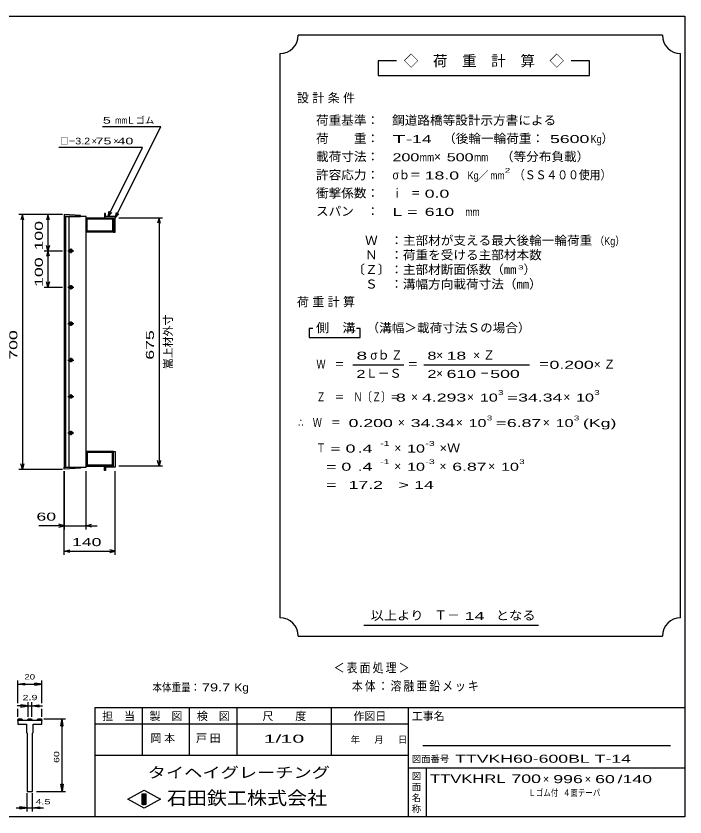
# Model space of a CAD drawing. Units: millimetres, scale not verified. Extents: x -1820 to 1731, y -1282 to 1054.
# Drawn here: x -106 to 1731, y -1146 to 1054 of the extents above; entities that cross this region are included whole.
import ezdxf
from ezdxf.enums import TextEntityAlignment as Align

# ---------------------------------------------------------------- set-up
doc = ezdxf.new("R2010")
doc.units = ezdxf.units.MM
doc.header["$LTSCALE"] = 10
for name, color, linetype, lineweight in [('0_2', 150, 'Continuous', 25), ('16', 3, 'Continuous', 25), ('22', 2, 'Continuous', 25), ('32', 4, 'Continuous', 25)]:
    doc.layers.add(name, color=color, linetype=linetype, lineweight=lineweight)
doc.styles.add('ベクトル', font='')
doc.styles.get('ベクトル').set_extended_font_data('ベクトル')

msp = doc.modelspace()

# ---------------------------------------------------------------- linework, layer by layer
at = {"layer": '0_2'}
for p, q in [((-1729, 1053.5), (1731, 1053.5)), ((1731, 1053.5), (1731, -1146.5)), ((1731, -846.5), (111, -846.5)), ((111, -846.5), (111, -1146.5)), ((241, -846.5), (241, -976.5)), ((371, -976.5), (371, -846.5)), ((501, -846.5), (501, -976.5)), ((761, -976.5), (761, -846.5)), ((971, -846.5), (971, -1146.5)), ((971, -891.5), (111, -891.5)), ((1691, -951.5), (1011, -951.5)), ((111, -976.5), (971, -976.5)), ((971, -1011.5), (1731, -1011.5)), ((1021, -1146.5), (1021, -1011.5)), ((201, -1097.5), (246, -1072.5)), ((246, -1072.5), (291, -1097.5)), ((246, -1122.5), (201, -1097.5)), ((241, -1082.5), (251, -1082.5)), ((241, -1112.5), (241, -1082.5)), ((241, -1082.5), (243, -1082.5)), ((243, -1082.5), (243, -1112.5)), ((245, -1112.5), (245, -1082.5)), ((245, -1082.5), (247, -1082.5)), ((291, -1097.5), (246, -1122.5)), ((247, -1082.5), (247, -1112.5)), ((249, -1112.5), (249, -1082.5)), ((249, -1082.5), (251, -1082.5)), ((251, -1082.5), (251, -1112.5)), ((251, -1082.5), (251, -1112.5)), ((251, -1112.5), (241, -1112.5)), ((243, -1112.5), (245, -1112.5)), ((247, -1112.5), (249, -1112.5)), ((1731, -1146.5), (-1729, -1146.5))]:
    msp.add_line(p, q, dxfattribs=at)
at = {"layer": '16'}
for p, q in [((71, 505.5), (27, 508.5)), ((27, 508.5), (27, 502.5)), ((140, 511.5), (137, 511.5)), ((137, 511.5), (137, 499.5)), ((140, 502.5), (140, 511.5)), ((27, 502.5), (71, 502.5)), ((27, 502.5), (27, -185.5)), ((87, 502.5), (27, 502.5)), ((28.5, 502.5), (28.5, -185.5)), ((31.5, -185.5), (31.5, 502.5)), ((39, 502.5), (39, -185.5)), ((71, 502.5), (71, 505.5)), ((87, -185.5), (87, 502.5)), ((87, 499.5), (162, 499.5)), ((87, 459.5), (87, 499.5)), ((90, 496.5), (159, 496.5)), ((90, 462.5), (90, 496.5)), ((137, 499.5), (162, 499.5)), ((167, 502.5), (140, 502.5)), ((159, 496.5), (159, 462.5)), ((162, 499.5), (162, 459.5)), ((162, 499.5), (162, 459.5)), ((167, 459.5), (167, 502.5)), ((159, 462.5), (90, 462.5)), ((162, 459.5), (87, 459.5)), ((162, 459.5), (167, 459.5)), ((37, 408.5), (53, 408.5)), ((47, 411.5), (43, 411.5)), ((43, 405.5), (47, 405.5)), ((45, 414.5), (45, 402.5)), ((37, 308.5), (53, 308.5)), ((47, 311.5), (43, 311.5)), ((45, 314.5), (45, 302.5)), ((43, 305.5), (47, 305.5)), ((37, 208.5), (53, 208.5)), ((47, 211.5), (43, 211.5)), ((43, 205.5), (47, 205.5)), ((45, 214.5), (45, 202.5)), ((47, 111.5), (43, 111.5)), ((45, 114.5), (45, 102.5)), ((37, 108.5), (53, 108.5)), ((43, 105.5), (47, 105.5)), ((37, 8.5), (53, 8.5)), ((47, 11.5), (43, 11.5)), ((43, 5.5), (47, 5.5)), ((45, 14.5), (45, 2.5)), ((45, -85.5), (45, -97.5)), ((37, -91.5), (53, -91.5)), ((47, -88.5), (43, -88.5)), ((43, -94.5), (47, -94.5)), ((162, -142.5), (87, -142.5)), ((87, -142.5), (87, -182.5)), ((159, -145.5), (90, -145.5)), ((90, -145.5), (90, -179.5)), ((159, -179.5), (159, -145.5)), ((162, -182.5), (162, -142.5)), ((162, -142.5), (167, -142.5)), ((162, -182.5), (162, -142.5)), ((167, -142.5), (167, -185.5)), ((27, -185.5), (71, -185.5)), ((27, -191.5), (27, -185.5)), ((27, -185.5), (87, -185.5)), ((71, -188.5), (27, -191.5)), ((71, -185.5), (71, -188.5)), ((87, -182.5), (162, -182.5)), ((90, -179.5), (159, -179.5)), ((137, -194.5), (137, -182.5)), ((137, -182.5), (162, -182.5)), ((140, -194.5), (137, -194.5)), ((167, -185.5), (140, -185.5)), ((140, -185.5), (140, -194.5))]:
    msp.add_line(p, q, dxfattribs=at)
for centre, radius, start, end in [((43, 408.5), 3, 90, 270), ((45, 408.5), 4, 46.6, 133.4), ((45, 408.5), 4, 226.6, 313.4), ((47, 408.5), 3, 270, 90), ((43, 308.5), 3, 90, 270), ((45, 308.5), 4, 46.6, 133.4), ((47, 308.5), 3, 270, 90), ((45, 308.5), 4, 226.6, 313.4), ((43, 208.5), 3, 90, 270), ((45, 208.5), 4, 46.6, 133.4), ((45, 208.5), 4, 226.6, 313.4), ((47, 208.5), 3, 270, 90), ((43, 108.5), 3, 90, 270), ((45, 108.5), 4, 46.6, 133.4), ((47, 108.5), 3, 270, 90), ((45, 108.5), 4, 226.6, 313.4), ((43, 8.5), 3, 90, 270), ((45, 8.5), 4, 46.6, 133.4), ((45, 8.5), 4, 226.6, 313.4), ((47, 8.5), 3, 270, 90), ((45, -91.5), 4, 46.6, 133.4), ((43, -91.5), 3, 90, 270), ((45, -91.5), 4, 226.6, 313.4), ((47, -91.5), 3, 270, 90)]:
    msp.add_arc(centre, radius, start, end, dxfattribs=at)
at = {"layer": '22', "color": 4}
for p, q in [((1669, 1000.5), (669, 1000.5)), ((619, 950.5), (619, -599.5)), ((1719, -599.5), (1719, 950.5)), ((939, 930.5), (889, 930.5)), ((889, 930.5), (889, 890.5)), ((1469, 930.5), (1419, 930.5)), ((1469, 890.5), (1469, 930.5)), ((889, 890.5), (1469, 890.5)), ((292, 749.5), (132, 749.5)), ((167, 499.5), (292, 749.5)), ((242, 692.5), (12, 692.5)), ((147, 502.5), (242, 692.5)), ((22, 508.5), (-98, 508.5)), ((-88, 508.5), (-92, 493.5)), ((-84, 493.5), (-88, 508.5)), ((-88, 508.5), (-88, -191.5)), ((22, 508.5), (-28, 508.5)), ((-18, 508.5), (-22, 493.5)), ((-14, 493.5), (-18, 508.5)), ((-18, 508.5), (-18, 408.5)), ((147, 502.5), (150, 517.1)), ((147, 502.5), (157, 513.5)), ((167, 499.5), (170, 514.1)), ((167, 499.5), (177, 510.5)), ((177, 499.5), (297, 499.5)), ((287, 499.5), (283, 484.5)), ((291, 484.5), (287, 499.5)), ((287, 499.5), (287, -182.5)), ((-18, 408.5), (-22, 423.5)), ((-14, 423.5), (-18, 408.5)), ((-28, 408.5), (22, 408.5)), ((-18, 408.5), (-22, 393.5)), ((-14, 393.5), (-18, 408.5)), ((-18, 408.5), (-18, 308.5)), ((-28, 308.5), (22, 308.5)), ((-18, 308.5), (-22, 323.5)), ((-14, 323.5), (-18, 308.5)), ((709, 195.5), (699, 195.5)), ((699, 195.5), (699, 170.5)), ((839, 195.5), (829, 195.5)), ((839, 170.5), (839, 195.5)), ((699, 170.5), (839, 170.5)), ((819, 95.5), (959, 95.5)), ((1014, 95.5), (1304, 95.5)), ((287, -182.5), (283, -167.5)), ((291, -167.5), (287, -182.5)), ((-98, -191.5), (22, -191.5)), ((-88, -191.5), (-92, -176.5)), ((-84, -176.5), (-88, -191.5)), ((27, -196.5), (27, -356.5)), ((27, -426.5), (27, -196.5)), ((87, -356.5), (87, -196.5)), ((167, -426.5), (167, -196.5)), ((297, -182.5), (177, -182.5)), ((27, -346.5), (-43, -346.5)), ((27, -346.5), (12, -342.5)), ((12, -350.5), (27, -346.5)), ((27, -346.5), (87, -346.5)), ((87, -346.5), (102, -342.5)), ((102, -350.5), (87, -346.5)), ((87, -346.5), (117, -346.5)), ((27, -416.5), (42, -412.5)), ((42, -420.5), (27, -416.5)), ((27, -416.5), (167, -416.5)), ((167, -416.5), (152, -412.5)), ((152, -420.5), (167, -416.5)), ((849, -619.5), (1329, -619.5)), ((669, -649.5), (1669, -649.5))]:
    msp.add_line(p, q, dxfattribs=at)
for centre, start, end in [((619, 1000.5), 270, 0), ((1719, 1000.5), 180, 270), ((619, -649.5), 0, 90), ((1719, -649.5), 90, 180)]:
    msp.add_arc(centre, 50, start, end, dxfattribs=at)
at = {"layer": '32'}
for p, q in [((-101, -833.5), (-101, -771.5)), ((-101, -781.5), (-81, -778.5)), ((-81, -784.5), (-101, -781.5)), ((-101, -781.5), (-34.33, -781.5)), ((-81, -784.5), (-81, -778.5)), ((-34.33, -781.5), (-54.33, -778.5)), ((-54.33, -784.5), (-54.33, -778.5)), ((-54.33, -784.5), (-34.33, -781.5)), ((-34.33, -833.5), (-34.33, -771.5)), ((-72.5, -871.5), (-72.5, -831.5)), ((-62.83, -831.5), (-62.83, -871.5)), ((-72.5, -841.5), (-102.5, -841.5)), ((-101, -871.5), (-101, -849.5)), ((-72.5, -841.5), (-92.5, -838.5)), ((-92.5, -838.5), (-92.5, -844.5)), ((-92.5, -844.5), (-72.5, -841.5)), ((-72.5, -841.5), (-62.83, -841.5)), ((-62.83, -841.5), (-42.83, -838.5)), ((-42.83, -844.5), (-62.83, -841.5)), ((-62.83, -841.5), (-32.83, -841.5)), ((-42.83, -838.5), (-42.83, -844.5)), ((-34.33, -871.5), (-34.33, -849.5)), ((-101, -881.5), (-99.33, -876.5)), ((-99.33, -876.5), (-89.67, -876.5)), ((-89.67, -876.5), (-88, -881.5)), ((-74.17, -881.5), (-72.5, -876.5)), ((-72.5, -876.5), (-62.83, -876.5)), ((-62.83, -876.5), (-61.17, -881.5)), ((-47.33, -881.5), (-45.67, -876.5)), ((-45.67, -876.5), (-36, -876.5)), ((-36, -876.5), (-34.33, -881.5)), ((-29.33, -876.5), (30.67, -876.5)), ((17.67, -896.5), (20.67, -876.5)), ((23.67, -896.5), (20.67, -876.5)), ((20.67, -1076.5), (20.67, -876.5)), ((-101, -881.5), (-101, -891.5)), ((-34.33, -881.5), (-101, -881.5)), ((-101, -891.5), (-76.83, -891.5)), ((-76.83, -891.5), (-76.83, -914.83)), ((-58.5, -914.83), (-58.5, -891.5)), ((-58.5, -891.5), (-34.33, -891.5)), ((-34.33, -891.5), (-34.33, -881.5)), ((17.67, -896.5), (23.67, -896.5)), ((-76.83, -914.83), (-75.17, -916.5)), ((-75.17, -916.5), (-75.17, -1076.5)), ((-60.17, -916.5), (-58.5, -914.83)), ((-60.17, -1076.5), (-60.17, -916.5)), ((-75.17, -1076.5), (-60.17, -1076.5)), ((-49.33, -1076.5), (30.67, -1076.5)), ((20.67, -1076.5), (17.67, -1056.5)), ((17.67, -1056.5), (23.67, -1056.5)), ((23.67, -1056.5), (20.67, -1076.5)), ((-75.17, -1131.5), (-75.17, -1081.5)), ((-60.17, -1131.5), (-60.17, -1081.5)), ((-105.17, -1121.5), (-75.17, -1121.5)), ((-75.17, -1121.5), (-95.17, -1118.5)), ((-95.17, -1124.5), (-95.17, -1118.5)), ((-95.17, -1124.5), (-75.17, -1121.5)), ((-75.17, -1121.5), (-60.17, -1121.5)), ((-60.17, -1121.5), (-40.17, -1118.5)), ((-40.17, -1124.5), (-60.17, -1121.5)), ((-60.17, -1121.5), (-30.17, -1121.5)), ((-40.17, -1124.5), (-40.17, -1118.5))]:
    msp.add_line(p, q, dxfattribs=at)

# ---------------------------------------------------------------- texts
at = {"layer": '0_2', "style": 'ベクトル'}
for s, height, p in [('担\u3000当', 21.99, (131, -869.5)), ('製\u3000図', 21.99, (261, -869.5)), ('検\u3000図', 21.99, (391, -869.5)), ('尺\u3000\u3000度', 21.99, (571, -869.5)), ('作図日', 21.99, (821, -869.5)), ('工事名', 21.99, (981, -869.5)), ('年', 18.33, (813, -934)), ('月', 18.33, (878, -934)), ('日', 18.33, (943, -934)), ('図面番号', 18.33, (981, -987)), ('図', 18.33, (981, -1034)), ('面', 18.33, (981, -1064)), ('名', 18.33, (981, -1094)), ('称', 18.33, (981, -1124))]:
    msp.add_text(s, height=height, dxfattribs=at).set_placement(p, align=Align.MIDDLE_LEFT)
at = {"layer": '0_2', "color": 222, "style": 'ベクトル'}
for s, height, width, p in [('タイヘイグレーチング', 29.33, 1.25, (256, -1024.5)), ('石田鉄工株式会社', 36.66, 1.1, (308.5, -1094.5))]:
    msp.add_text(s, height=height, dxfattribs=dict(at, width=width)).set_placement(p, align=Align.MIDDLE_LEFT)
at = {"layer": '22', "style": 'ベクトル'}
for s, height, p in [('◇\u3000荷\u3000重\u3000計\u3000算\u3000◇', 29.33, (959, 930.5)), ('Ｌゴム', 18.33, (197, 767)), ('）', 24.19, (1502, 717)), ('×', 18.33, (102, 710)), ('×', 18.33, (162, 710)), ('×', 24.19, (1042, 667)), ('／', 21.99, (1161.5, 615.5)), ('）', 24.19, (1288, 357)), ('σｂ', 24.19, (867, 122)), ('×', 24.19, (1048, 122)), ('Ｌ－Ｓ', 24.19, (854, 72)), ('×', 24.19, (1048, 72)), ('×', 24.19, (979, 7)), ('×', 24.19, (1133, 7)), ('×', 24.19, (1397, 7)), ('×', 24.19, (943, -63)), ('×', 24.19, (1102, -63)), ('×', 24.19, (1341, -63)), ('×', 24.19, (933, -133)), ('×', 24.19, (933, -183)), ('×', 24.19, (1057, -183)), ('×', 24.19, (1191, -183)), ('Ｔ－', 25.66, (1043, -592)), ('×', 21.99, (1341, -1042.5)), ('×', 21.99, (1456, -1042.5))]:
    msp.add_text(s, height=height, dxfattribs=at).set_placement(p, align=Align.MIDDLE_LEFT)
for s, height, width, p in [(' 5 ', 18.33, 1.6, (122, 767)), ('mm', 18.33, 0.75, (167, 767)), ('荷重基準：\u3000', 24.19, 1.05, (718, 767)), ('鋼道路橋等設計示方書による', 24.19, 1.05, (927, 767)), ('荷\u3000\u3000重：\u3000', 24.19, 1.05, (718, 717)), ('T-', 21.99, 2, (928, 715.5)), (' 14 ', 21.99, 1.65, (968, 715.5)), ('（後輪一輪荷重：', 24.19, 1.05, (1067, 717)), (' 5600', 21.99, 1.65, (1347, 715.5)), ('Kg', 21.99, 0.85, (1472, 715.5)), ('□－', 18.33, 0.8, (17, 710)), ('3.2', 18.33, 1.2, (57, 710)), (' 75 ', 18.33, 1.6, (102, 710)), (' 40 ', 18.33, 1.6, (162, 710)), ('載荷寸法：\u3000', 24.19, 1.05, (718, 667)), ('\u3000（等分布負載）', 24.19, 1.05, (1191, 667)), ('200', 21.99, 1.5, (928, 665.5)), ('mm', 21.99, 0.8, (1003, 665.5)), ('500', 21.99, 1.5, (1077, 665.5)), ('mm', 21.99, 0.8, (1152, 665.5)), ('許容応力：\u3000', 24.19, 1.05, (718, 617)), ('σｂ＝', 24.19, 0.9, (928, 617)), (' 18.0', 21.99, 1.65, (1003, 615.5)), ('Kg', 21.99, 0.85, (1134, 615.5)), ('mm', 21.99, 0.8, (1196.5, 615.5)), ('2', 13.2, 1.5, (1236.5, 629.5)), ('（ＳＳ４００使用）', 24.19, 0.9, (1261.5, 617)), ('衝撃係数：\u3000', 24.19, 1.05, (718, 567)), ('ｉ\u3000＝', 24.19, 0.75, (928, 567)), (' 0.0', 21.99, 1.65, (1003, 565.5)), ('スパン\u3000：\u3000', 24.19, 1.05, (718, 517)), ('L =', 21.99, 1.65, (928, 515.5)), (' 610 ', 21.99, 1.65, (1003, 515.5)), ('mm', 21.99, 0.8, (1128, 515.5)), ('\u3000Ｗ\u3000：主部材が支える最大後輪一輪荷重', 24.19, 1.05, (818, 437)), ('（Kg）', 21.99, 0.85, (1483, 435.5)), ('\u3000Ｎ\u3000：荷重を受ける主部材本数', 24.19, 1.05, (818, 397)), ('〔Ｚ〕：主部材断面係数（㎜', 24.19, 1.05, (818, 357)), ('3', 11, 1.8, (1273, 363)), ('\u3000Ｓ\u3000：溝幅方向載荷寸法（㎜）', 24.19, 1.05, (818, 317)), ('側\u3000溝', 24.19, 1.1, (718, 197)), ('\u3000（溝幅＞載荷寸法Ｓの場合）', 24.19, 1.05, (822, 197)), ('Ｚ', 24.19, 0.9, (925, 122)), ('8', 21.99, 1.8, (829, 120.5)), ('8', 21.99, 1.5, (1024, 120.5)), (' 18 ', 21.99, 1.65, (1063, 120.5)), ('Ｗ\u3000＝', 24.19, 0.75, (719, 97)), ('＝', 24.19, 0.9, (969, 97)), ('＝', 24.19, 0.9, (1329, 97)), ('0.200', 21.99, 1.65, (1359, 95.5)), ('2', 21.99, 1.5, (829, 70.5)), ('2', 21.99, 1.5, (1024, 70.5)), (' 610 ', 21.99, 1.65, (1063, 70.5)), ('－', 24.19, 0.75, (1168, 72)), (' 500 ', 21.99, 1.65, (1183, 70.5)), ('Ｚ\u3000＝\u3000Ｎ〔Ｚ〕＝', 24.19, 0.75, (719, 7)), ('3', 13.2, 1.5, (1218, 19.5)), ('3', 13.2, 1.5, (1482, 19.5)), (' 8 ', 21.99, 1.65, (924, 5.5)), ('4.293', 21.99, 1.65, (1009, 5.5)), ('10', 21.99, 1.5, (1168, 5.5)), ('=', 21.99, 1.7, (1243, 5.5)), ('34.34', 21.99, 1.65, (1273, 5.5)), ('10', 21.99, 1.5, (1432, 5.5)), ('3', 13.2, 1.5, (1187, -50.5)), ('3', 13.2, 1.5, (1426, -50.5)), ('∴\u3000Ｗ\u3000＝', 24.19, 0.75, (669, -63)), (' 0.200', 21.99, 1.65, (794, -64.5)), ('34.34', 21.99, 1.65, (978, -64.5)), ('10', 21.99, 1.5, (1137, -64.5)), ('=', 21.99, 1.7, (1212, -64.5)), ('6.87', 21.99, 1.65, (1242, -64.5)), ('10', 21.99, 1.5, (1376, -64.5)), ('(Kg)', 21.99, 1.65, (1451, -64.5)), ('Ｔ', 24.19, 0.75, (719, -133)), (' = 0', 21.99, 1.65, (744, -134.5)), (' .4 ', 21.99, 1.65, (819, -134.5)), ('-1', 13.2, 1.65, (894, -120.5)), ('10', 21.99, 1.5, (968, -134.5)), ('-3', 13.2, 1.65, (1018, -120.5)), ('×Ｗ', 24.19, 1.1, (1057, -133)), ('  = 0', 21.99, 1.65, (719, -184.5)), (' .4 ', 21.99, 1.65, (819, -184.5)), ('-1', 13.2, 1.65, (894, -170.5)), ('10', 21.99, 1.5, (968, -184.5)), ('-3', 13.2, 1.65, (1018, -170.5)), ('6.87', 21.99, 1.65, (1092, -184.5)), ('10', 21.99, 1.5, (1226, -184.5)), ('3', 13.2, 1.5, (1276, -170.5)), ('  =', 21.99, 1.65, (719, -234.5)), (' 17.2', 21.99, 1.65, (794, -234.5)), ('>', 21.99, 1.7, (944, -234.5)), (' 14 ', 21.99, 1.65, (974, -234.5)), (' 60 ', 21.99, 1.65, (-63, -321.5)), (' 140 ', 21.99, 1.65, (34.5, -391.5)), ('以上より\u3000', 24.19, 1.1, (868, -593)), (' 14 ', 21.99, 1.65, (1113, -594.5)), ('となる', 24.19, 1.1, (1212, -593)), ('本体重量：', 21.99, 0.85, (269, -790.5)), (' 79.7', 21.99, 1.35, (394, -790.5)), ('Kg', 21.99, 1.1, (494, -790.5)), ('1/', 21.99, 2, (574, -931.5)), (' 10 ', 21.99, 2, (604, -931.5)), ('TTVKH60-600BL T-14                       ', 21.99, 1.65, (1100, -986.5)), ('TTVKHRL', 23.46, 1.45, (1031, -1041.5)), (' 700 ', 23.46, 1.55, (1241, -1041.5)), (' 996 ', 21.99, 1.65, (1356, -1042.5)), (' 60 ', 21.99, 1.65, (1471, -1042.5)), ('/', 21.99, 1.65, (1546, -1042.5)), (' 140 ', 21.99, 1.65, (1546, -1042.5)), ('Ｌゴム付', 18.33, 0.8, (1301, -1080)), ('４面テーパ', 18.33, 0.8, (1396, -1080))]:
    msp.add_text(s, height=height, dxfattribs=dict(at, width=width)).set_placement(p, align=Align.MIDDLE_LEFT)
at = {"layer": '22', "style": 'ベクトル', "width": 1.65}
for s, p in [(' 100 ', (-43, 396)), (' 100 ', (-43, 296)), (' 700 ', (-113, 96)), (' 675', (262, 96))]:
    msp.add_text(s, height=21.99, rotation=90, dxfattribs=at).set_placement(p, align=Align.MIDDLE_LEFT)
at = {"layer": '22', "style": 'ベクトル'}
msp.add_text('嵩上材外寸', height=21.99, rotation=90, dxfattribs=at).set_placement((312, 83.5), align=Align.MIDDLE_LEFT)
at = {"layer": '22', "attachment_point": 4, "style": 'ベクトル'}
for s, insert, char_height in [('\\T1.28;設計条件', (665.5, 827), 24.19), ('\\T1.28;荷重計算', (665.5, 267), 24.19), ('\\T1.42;×Ｚ', (1149.5, 122), 24.19), ('\\T1.42;×Ｚ', (1480.5, 97), 24.19), ('\\T1.2;\\W0.85;＜表面処理＞', (766.5, -738), 25.66), ('\\T1.19;\\W0.85;本体：溶融亜鉛メッキ', (816.5, -788), 25.66), ('\\T1.25;岡本\u3000', (263.5, -931.5), 21.99), ('\\T1.25;戸田\u3000', (388.5, -931.5), 21.99)]:
    msp.add_mtext(s, dxfattribs=dict(at, insert=insert, char_height=char_height))
at = {"layer": '32', "color": 2, "style": 'ベクトル'}
for s, width, p in [('20', 1.35, (-82.67, -761.5)), ('2.9', 1.5, (-87.67, -818.5)), (' 4.5 ', 1.5, (-60.17, -1104.5))]:
    msp.add_text(s, height=14.66, dxfattribs=dict(at, width=width)).set_placement(p, align=Align.MIDDLE_LEFT)
at = {"layer": '32', "color": 2, "style": 'ベクトル', "width": 1.5}
msp.add_text(' 60 ', height=14.66, rotation=90, dxfattribs=at).set_placement((5.67, -1006.5), align=Align.MIDDLE_LEFT)

doc.saveas('drawing.dxf')
